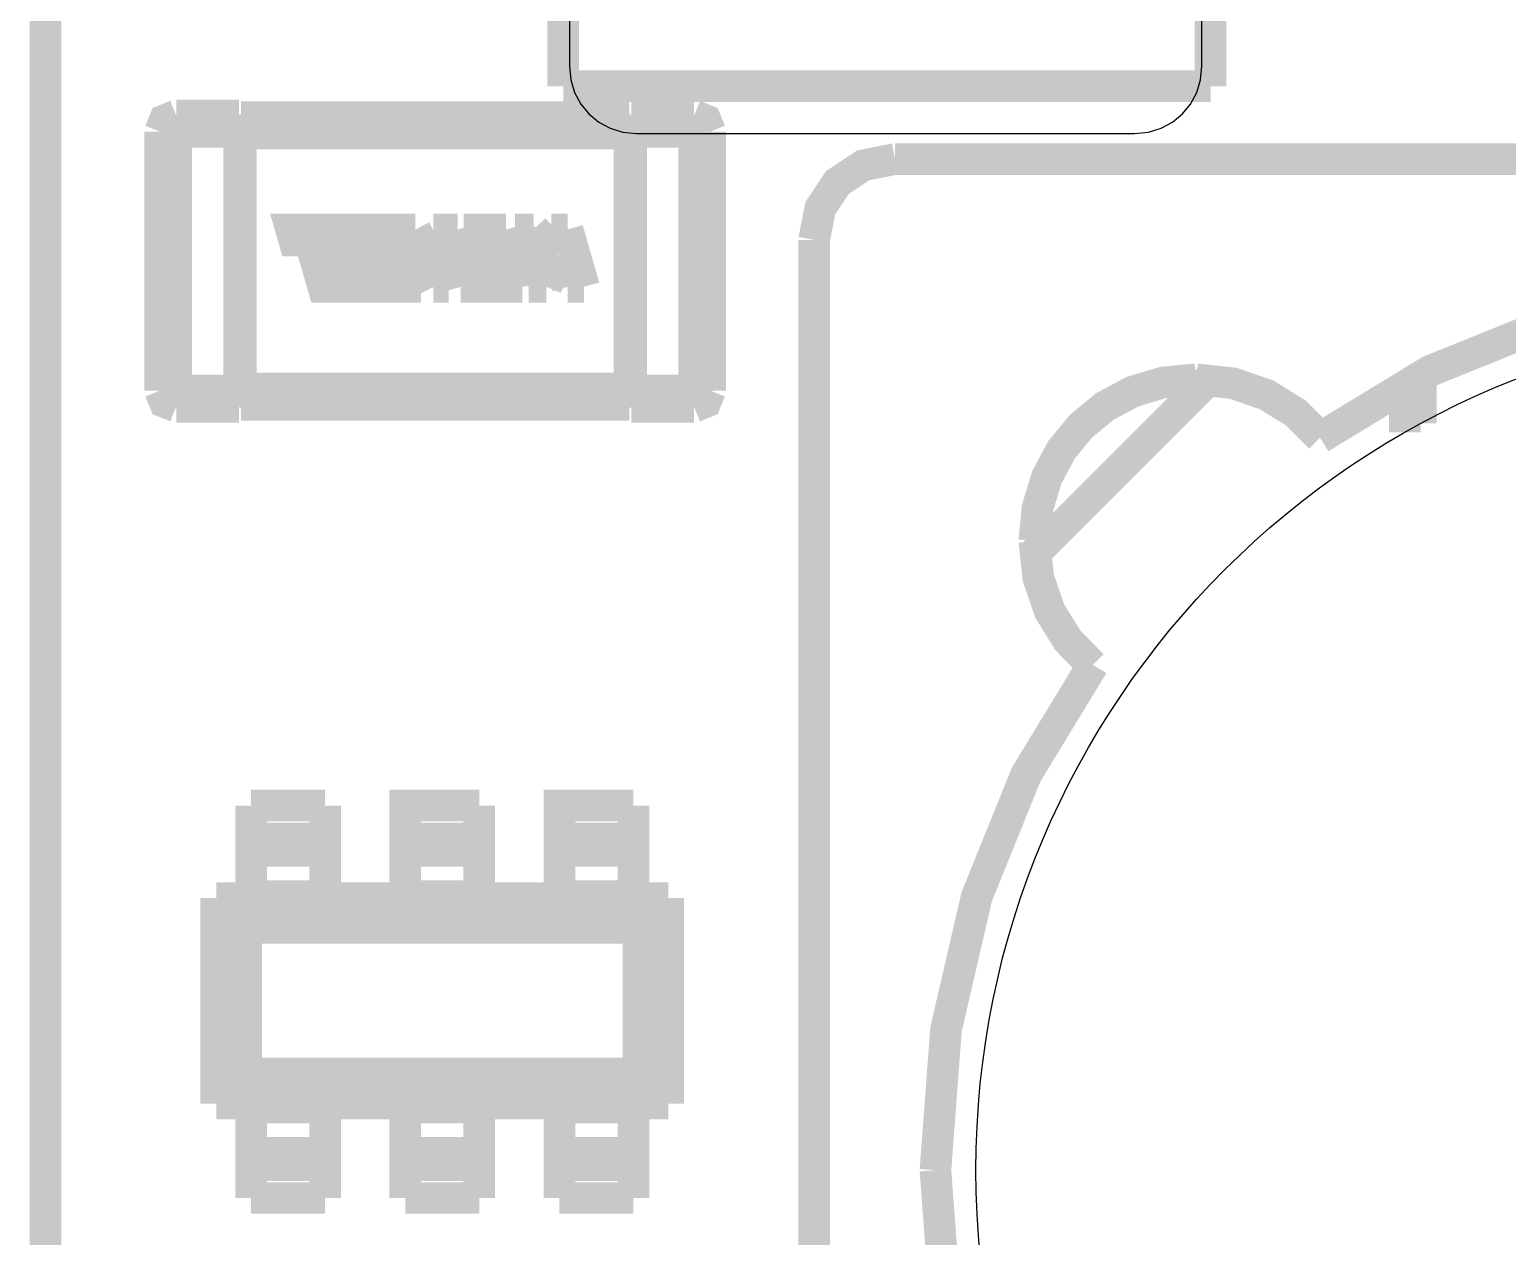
# Model space of a CAD drawing. Header units: millimetres. Extents: x 123.5 to 144.3, y 105.4 to 121.6.
# Drawn here: x 129.543 to 130.385, y 114.418 to 115.105 of the extents above; entities that cross this region are included whole.
import ezdxf

# ---------------------------------------------------------------- set-up
doc = ezdxf.new("R2010")
doc.units = ezdxf.units.MM
doc.layers.add('DESC', color=250, linetype='Continuous')

# ---------------------------------------------------------------- blocks, each defined once
blk = doc.blocks.new('isplay')
at = {"const_width": 0.012}
for points in [[(134.4662, 116.8529), (134.4662, 117.2214)], [(134.71187, 116.8529), (134.71187, 117.2214), (134.4662, 117.2214)], [(134.4662, 116.8529), (134.4662, 117.2214)], [(134.71187, 116.8529), (134.71187, 117.2214), (134.4662, 117.2214)], [(134.4662, 116.8529), (134.4662, 117.2214)], [(134.71187, 116.8529), (134.71187, 117.2214), (134.4662, 117.2214)], [(134.26967, 115.02881), (134.26967, 117.17841)], [(134.26967, 115.02881), (134.26967, 117.17841)], [(134.26967, 115.02881), (134.26967, 117.17841)], [(134.71187, 116.8529), (134.4662, 116.8529)], [(134.71187, 116.8529), (134.4662, 116.8529)], [(134.71187, 116.8529), (134.4662, 116.8529)], [(134.31932, 116.84179), (134.31495, 116.84002), (134.31318, 116.83565)], [(134.31932, 116.84179), (134.31495, 116.84002), (134.31318, 116.83565)], [(134.31932, 116.84179), (134.31495, 116.84002), (134.31318, 116.83565)], [(134.31932, 116.84179), (134.34315, 116.84179)], [(134.31932, 116.83565), (134.31932, 116.84179)], [(134.31932, 116.84179), (134.34315, 116.84179)], [(134.31932, 116.83565), (134.31932, 116.84179)], [(134.31932, 116.84179), (134.34315, 116.84179)], [(134.31932, 116.83565), (134.31932, 116.84179)], [(134.34315, 116.84179), (134.34389, 116.84108)], [(134.34315, 116.83565), (134.34315, 116.84179)], [(134.34315, 116.84179), (134.34389, 116.84108)], [(134.34315, 116.83565), (134.34315, 116.84179)], [(134.34315, 116.84179), (134.34389, 116.84108)], [(134.34315, 116.83565), (134.34315, 116.84179)], [(134.34389, 116.84151), (134.34388, 116.83841)], [(134.34389, 116.84151), (134.34388, 116.83841)], [(134.34389, 116.84151), (134.34388, 116.83841)], [(134.49203, 116.84179), (134.49129, 116.84108)], [(134.49203, 116.84179), (134.49129, 116.84108)], [(134.49203, 116.84179), (134.49129, 116.84108)], [(134.49203, 116.84179), (134.51586, 116.84179)], [(134.49203, 116.84179), (134.49203, 116.83565)], [(134.49203, 116.84179), (134.51586, 116.84179)], [(134.49203, 116.84179), (134.49203, 116.83565)], [(134.49203, 116.84179), (134.51586, 116.84179)], [(134.49203, 116.84179), (134.49203, 116.83565)], [(134.51586, 116.84179), (134.52022, 116.84002), (134.522, 116.83565)], [(134.51586, 116.84179), (134.51586, 116.83565)], [(134.51586, 116.84179), (134.52022, 116.84002), (134.522, 116.83565)], [(134.51586, 116.84179), (134.51586, 116.83565)], [(134.51586, 116.84179), (134.52022, 116.84002), (134.522, 116.83565)], [(134.51586, 116.84179), (134.51586, 116.83565)], [(134.31318, 116.73738), (134.31318, 116.83565)], [(134.31318, 116.83565), (134.31932, 116.83565)], [(134.31318, 116.73738), (134.31318, 116.83565)], [(134.31318, 116.83565), (134.31932, 116.83565)], [(134.31318, 116.73738), (134.31318, 116.83565)], [(134.31318, 116.83565), (134.31932, 116.83565)], [(134.34315, 116.83565), (134.31932, 116.83565), (134.31932, 116.73738)], [(134.34315, 116.83565), (134.31932, 116.83565), (134.31932, 116.73738)], [(134.34315, 116.83565), (134.31932, 116.83565), (134.31932, 116.73738)], [(134.34389, 116.83565), (134.34315, 116.83565)], [(134.34315, 116.73738), (134.34315, 116.83565)], [(134.34389, 116.83565), (134.34315, 116.83565)], [(134.34315, 116.73738), (134.34315, 116.83565)], [(134.34389, 116.83565), (134.34315, 116.83565)], [(134.34315, 116.73738), (134.34315, 116.83565)], [(134.34389, 116.83532), (134.34388, 116.83841)], [(134.34389, 116.83532), (134.34388, 116.83841)], [(134.34389, 116.83532), (134.34388, 116.83841)], [(134.49129, 116.84112), (134.34389, 116.84112)], [(134.49129, 116.84112), (134.34389, 116.84112)], [(134.49129, 116.84112), (134.34389, 116.84112)], [(134.34389, 116.83565), (134.34389, 116.83498)], [(134.34389, 116.83565), (134.34389, 116.83498)], [(134.34389, 116.83565), (134.34389, 116.83498)], [(134.49129, 116.84106), (134.4913, 116.83841)], [(134.49129, 116.84106), (134.4913, 116.83841)], [(134.49129, 116.84106), (134.4913, 116.83841)], [(134.49129, 116.83577), (134.4913, 116.83841)], [(134.49129, 116.83577), (134.4913, 116.83841)], [(134.49129, 116.83577), (134.4913, 116.83841)], [(134.49129, 116.83498), (134.49129, 116.83565)], [(134.49203, 116.83565), (134.49129, 116.83565)], [(134.49129, 116.83498), (134.49129, 116.83565)], [(134.49203, 116.83565), (134.49129, 116.83565)], [(134.49129, 116.83498), (134.49129, 116.83565)], [(134.49203, 116.83565), (134.49129, 116.83565)], [(134.49203, 116.83565), (134.49203, 116.73738)], [(134.51586, 116.83565), (134.49203, 116.83565)], [(134.49203, 116.73738), (134.51586, 116.73738), (134.51586, 116.83565)], [(134.49203, 116.83565), (134.49203, 116.73738)], [(134.51586, 116.83565), (134.49203, 116.83565)], [(134.49203, 116.73738), (134.51586, 116.73738), (134.51586, 116.83565)], [(134.49203, 116.83565), (134.49203, 116.73738)], [(134.51586, 116.83565), (134.49203, 116.83565)], [(134.49203, 116.73738), (134.51586, 116.73738), (134.51586, 116.83565)], [(134.51586, 116.83565), (134.522, 116.83565)], [(134.51586, 116.83565), (134.522, 116.83565)], [(134.51586, 116.83565), (134.522, 116.83565)], [(134.522, 116.83565), (134.522, 116.73738)], [(134.522, 116.83565), (134.522, 116.73738)], [(134.522, 116.83565), (134.522, 116.73738)], [(134.34389, 116.83498), (134.34389, 116.83491)], [(134.34389, 116.83498), (134.34389, 116.83491)], [(134.34389, 116.83498), (134.34389, 116.83491)], [(134.34389, 116.73812), (134.34389, 116.83491)], [(134.49129, 116.83491), (134.34389, 116.83491)], [(134.34389, 116.73812), (134.34389, 116.83491)], [(134.49129, 116.83491), (134.34389, 116.83491)], [(134.34389, 116.73812), (134.34389, 116.83491)], [(134.49129, 116.83491), (134.34389, 116.83491)], [(134.49129, 116.83491), (134.49129, 116.83498)], [(134.49129, 116.83491), (134.49129, 116.83498)], [(134.49129, 116.83491), (134.49129, 116.83498)], [(134.49129, 116.83491), (134.49129, 116.73812)], [(134.49129, 116.83491), (134.49129, 116.73812)], [(134.49129, 116.83491), (134.49129, 116.73812)], [(134.59211, 116.82526), (134.58002, 116.82289), (134.57027, 116.81639), (134.56377, 116.80664), (134.5614, 116.79455)], [(134.59211, 116.82526), (134.58002, 116.82289), (134.57027, 116.81639), (134.56377, 116.80664), (134.5614, 116.79455)], [(134.59211, 116.82526), (134.58002, 116.82289), (134.57027, 116.81639), (134.56377, 116.80664), (134.5614, 116.79455)], [(135.29841, 116.82526), (134.59211, 116.82526)], [(135.29841, 116.82526), (134.59211, 116.82526)], [(135.29841, 116.82526), (134.59211, 116.82526)], [(134.38471, 116.79033), (134.38586, 116.78631), (134.3952, 116.78631), (134.39674, 116.78089), (134.38649, 116.78089), (134.38767, 116.77675), (134.40412, 116.77675), (134.39786, 116.79853), (134.36291, 116.79853), (134.36412, 116.79432), (134.37007, 116.79432), (134.37512, 116.77675), (134.38133, 116.77675), (134.37627, 116.79432), (134.38289, 116.79435), (134.39287, 116.79438), (134.39405, 116.79033), (134.38471, 116.79033)], [(134.38471, 116.79033), (134.38586, 116.78631), (134.3952, 116.78631), (134.39674, 116.78089), (134.38649, 116.78089), (134.38767, 116.77675), (134.40412, 116.77675), (134.39786, 116.79853), (134.36291, 116.79853), (134.36412, 116.79432), (134.37007, 116.79432), (134.37512, 116.77675), (134.38133, 116.77675), (134.37627, 116.79432), (134.38289, 116.79435), (134.39287, 116.79438), (134.39405, 116.79033), (134.38471, 116.79033)], [(134.38471, 116.79033), (134.38586, 116.78631), (134.3952, 116.78631), (134.39674, 116.78089), (134.38649, 116.78089), (134.38767, 116.77675), (134.40412, 116.77675), (134.39786, 116.79853), (134.36291, 116.79853), (134.36412, 116.79432), (134.37007, 116.79432), (134.37512, 116.77675), (134.38133, 116.77675), (134.37627, 116.79432), (134.38289, 116.79435), (134.39287, 116.79438), (134.39405, 116.79033), (134.38471, 116.79033)], [(134.40048, 116.79853), (134.40674, 116.77675)], [(134.41004, 116.79853), (134.40048, 116.79853)], [(134.40048, 116.79853), (134.40674, 116.77675)], [(134.41004, 116.79853), (134.40048, 116.79853)], [(134.40048, 116.79853), (134.40674, 116.77675)], [(134.41004, 116.79853), (134.40048, 116.79853)], [(134.41795, 116.78297), (134.41004, 116.79853)], [(134.41795, 116.78297), (134.41004, 116.79853)], [(134.41795, 116.78297), (134.41004, 116.79853)], [(134.41691, 116.79853), (134.41795, 116.78297)], [(134.42619, 116.79853), (134.41691, 116.79853)], [(134.41691, 116.79853), (134.41795, 116.78297)], [(134.42619, 116.79853), (134.41691, 116.79853)], [(134.41691, 116.79853), (134.41795, 116.78297)], [(134.42619, 116.79853), (134.41691, 116.79853)], [(134.43126, 116.78089), (134.42619, 116.79853)], [(134.43126, 116.78089), (134.42619, 116.79853)], [(134.43126, 116.78089), (134.42619, 116.79853)], [(134.42836, 116.79853), (134.42954, 116.79438)], [(134.44445, 116.79853), (134.42836, 116.79853)], [(134.42836, 116.79853), (134.42954, 116.79438)], [(134.44445, 116.79853), (134.42836, 116.79853)], [(134.42836, 116.79853), (134.42954, 116.79438)], [(134.44445, 116.79853), (134.42836, 116.79853)], [(134.45071, 116.77675), (134.44445, 116.79853)], [(134.45071, 116.77675), (134.44445, 116.79853)], [(134.45071, 116.77675), (134.44445, 116.79853)], [(134.44788, 116.79853), (134.45804, 116.78857)], [(134.45504, 116.79853), (134.44788, 116.79853)], [(134.44788, 116.79853), (134.45804, 116.78857)], [(134.45504, 116.79853), (134.44788, 116.79853)], [(134.44788, 116.79853), (134.45804, 116.78857)], [(134.45504, 116.79853), (134.44788, 116.79853)], [(134.4643, 116.78924), (134.45504, 116.79853)], [(134.4643, 116.78924), (134.45504, 116.79853)], [(134.4643, 116.78924), (134.45504, 116.79853)], [(134.46164, 116.79853), (134.4643, 116.78924)], [(134.46783, 116.79853), (134.46164, 116.79853)], [(134.46164, 116.79853), (134.4643, 116.78924)], [(134.46783, 116.79853), (134.46164, 116.79853)], [(134.46164, 116.79853), (134.4643, 116.78924)], [(134.46783, 116.79853), (134.46164, 116.79853)], [(134.47409, 116.77675), (134.46783, 116.79853)], [(134.47409, 116.77675), (134.46783, 116.79853)], [(134.47409, 116.77675), (134.46783, 116.79853)], [(134.40668, 116.79623), (134.41696, 116.77675)], [(134.41227, 116.77675), (134.40668, 116.79623)], [(134.40668, 116.79623), (134.41696, 116.77675)], [(134.41227, 116.77675), (134.40668, 116.79623)], [(134.40668, 116.79623), (134.41696, 116.77675)], [(134.41227, 116.77675), (134.40668, 116.79623)], [(134.42168, 116.79614), (134.42725, 116.77675)], [(134.42277, 116.77675), (134.42168, 116.79614)], [(134.42168, 116.79614), (134.42725, 116.77675)], [(134.42277, 116.77675), (134.42168, 116.79614)], [(134.42168, 116.79614), (134.42725, 116.77675)], [(134.42277, 116.77675), (134.42168, 116.79614)], [(134.42954, 116.79438), (134.43946, 116.79438)], [(134.42954, 116.79438), (134.43946, 116.79438)], [(134.42954, 116.79438), (134.43946, 116.79438)], [(134.43946, 116.79438), (134.44064, 116.79033)], [(134.43946, 116.79438), (134.44064, 116.79033)], [(134.43946, 116.79438), (134.44064, 116.79033)], [(134.5614, 116.79455), (134.5614, 116.08825)], [(134.5614, 116.79455), (134.5614, 116.08825)], [(134.5614, 116.79455), (134.5614, 116.08825)], [(134.43129, 116.79033), (134.43244, 116.78631)], [(134.44064, 116.79033), (134.43129, 116.79033)], [(134.43129, 116.79033), (134.43244, 116.78631)], [(134.44064, 116.79033), (134.43129, 116.79033)], [(134.43129, 116.79033), (134.43244, 116.78631)], [(134.44064, 116.79033), (134.43129, 116.79033)], [(134.43244, 116.78631), (134.44178, 116.78631)], [(134.43244, 116.78631), (134.44178, 116.78631)], [(134.43244, 116.78631), (134.44178, 116.78631)], [(134.44178, 116.78631), (134.44333, 116.78089)], [(134.44178, 116.78631), (134.44333, 116.78089)], [(134.44178, 116.78631), (134.44333, 116.78089)], [(134.45804, 116.78857), (134.45313, 116.77675)], [(134.45804, 116.78857), (134.45313, 116.77675)], [(134.45804, 116.78857), (134.45313, 116.77675)], [(134.45976, 116.77675), (134.46451, 116.78857)], [(134.45976, 116.77675), (134.46451, 116.78857)], [(134.45976, 116.77675), (134.46451, 116.78857)], [(134.46451, 116.78857), (134.46789, 116.77675)], [(134.46451, 116.78857), (134.46789, 116.77675)], [(134.46451, 116.78857), (134.46789, 116.77675)], [(134.44333, 116.78089), (134.43126, 116.78089)], [(134.44333, 116.78089), (134.43126, 116.78089)], [(134.44333, 116.78089), (134.43126, 116.78089)], [(134.40674, 116.77675), (134.41227, 116.77675)], [(134.40674, 116.77675), (134.41227, 116.77675)], [(134.40674, 116.77675), (134.41227, 116.77675)], [(134.41696, 116.77675), (134.42277, 116.77675)], [(134.41696, 116.77675), (134.42277, 116.77675)], [(134.41696, 116.77675), (134.42277, 116.77675)], [(134.42725, 116.77675), (134.45071, 116.77675)], [(134.42725, 116.77675), (134.45071, 116.77675)], [(134.42725, 116.77675), (134.45071, 116.77675)], [(134.45313, 116.77675), (134.45976, 116.77675)], [(134.45313, 116.77675), (134.45976, 116.77675)], [(134.45313, 116.77675), (134.45976, 116.77675)], [(134.46789, 116.77675), (134.47409, 116.77675)], [(134.46789, 116.77675), (134.47409, 116.77675)], [(134.46789, 116.77675), (134.47409, 116.77675)], [(134.94526, 116.7792), (134.89178, 116.77519), (134.84144, 116.76354), (134.79506, 116.74478), (134.75344, 116.71946)], [(134.94526, 116.7792), (134.89178, 116.77519), (134.84144, 116.76354), (134.79506, 116.74478), (134.75344, 116.71946)], [(134.94526, 116.7792), (134.89178, 116.77519), (134.84144, 116.76354), (134.79506, 116.74478), (134.75344, 116.71946)], [(134.7064, 116.74168), (134.69384, 116.74046), (134.68223, 116.73694), (134.67179, 116.73136), (134.66274, 116.72392), (134.65531, 116.71488), (134.64972, 116.70443), (134.6462, 116.69282), (134.64498, 116.68026)], [(134.7064, 116.74168), (134.69384, 116.74046), (134.68223, 116.73694), (134.67179, 116.73136), (134.66274, 116.72392), (134.65531, 116.71488), (134.64972, 116.70443), (134.6462, 116.69282), (134.64498, 116.68026)], [(134.7064, 116.74168), (134.69384, 116.74046), (134.68223, 116.73694), (134.67179, 116.73136), (134.66274, 116.72392), (134.65531, 116.71488), (134.64972, 116.70443), (134.6462, 116.69282), (134.64498, 116.68026)], [(134.71103, 116.7415), (134.64516, 116.67563)], [(134.71103, 116.7415), (134.64516, 116.67563)], [(134.71103, 116.7415), (134.64516, 116.67563)], [(134.7064, 116.74168), (134.72035, 116.74016), (134.73308, 116.73578), (134.74427, 116.72883), (134.75358, 116.71957)], [(134.7064, 116.74168), (134.72035, 116.74016), (134.73308, 116.73578), (134.74427, 116.72883), (134.75358, 116.71957)], [(134.7064, 116.74168), (134.72035, 116.74016), (134.73308, 116.73578), (134.74427, 116.72883), (134.75358, 116.71957)], [(134.79171, 116.74229), (134.79171, 116.72494)], [(134.79171, 116.74229), (134.79171, 116.72494)], [(134.79171, 116.74229), (134.79171, 116.72494)], [(134.31932, 116.73124), (134.31495, 116.73302), (134.31318, 116.73738)], [(134.31932, 116.73738), (134.31318, 116.73738)], [(134.31932, 116.73124), (134.31495, 116.73302), (134.31318, 116.73738)], [(134.31932, 116.73738), (134.31318, 116.73738)], [(134.31932, 116.73124), (134.31495, 116.73302), (134.31318, 116.73738)], [(134.31932, 116.73738), (134.31318, 116.73738)], [(134.31932, 116.73738), (134.34315, 116.73738)], [(134.31932, 116.73124), (134.31932, 116.73738)], [(134.31932, 116.73738), (134.34315, 116.73738)], [(134.31932, 116.73124), (134.31932, 116.73738)], [(134.31932, 116.73738), (134.34315, 116.73738)], [(134.31932, 116.73124), (134.31932, 116.73738)], [(134.34389, 116.73738), (134.34315, 116.73738)], [(134.34315, 116.73124), (134.34315, 116.73738)], [(134.34389, 116.73738), (134.34315, 116.73738)], [(134.34315, 116.73124), (134.34315, 116.73738)], [(134.34389, 116.73738), (134.34315, 116.73738)], [(134.34315, 116.73124), (134.34315, 116.73738)], [(134.34389, 116.73727), (134.34387, 116.73462)], [(134.34389, 116.73727), (134.34387, 116.73462)], [(134.34389, 116.73727), (134.34387, 116.73462)], [(134.34389, 116.73812), (134.34389, 116.73806)], [(134.34389, 116.73812), (134.49129, 116.73812)], [(134.34389, 116.73812), (134.34389, 116.73806)], [(134.34389, 116.73812), (134.49129, 116.73812)], [(134.34389, 116.73812), (134.34389, 116.73806)], [(134.34389, 116.73812), (134.49129, 116.73812)], [(134.34389, 116.73806), (134.34389, 116.73738)], [(134.34389, 116.73806), (134.34389, 116.73738)], [(134.34389, 116.73806), (134.34389, 116.73738)], [(134.49129, 116.73806), (134.49129, 116.73812)], [(134.49129, 116.73806), (134.49129, 116.73812)], [(134.49129, 116.73806), (134.49129, 116.73812)], [(134.49129, 116.73738), (134.49129, 116.73806)], [(134.49129, 116.73738), (134.49129, 116.73806)], [(134.49129, 116.73738), (134.49129, 116.73806)], [(134.49129, 116.73772), (134.49129, 116.73462)], [(134.49129, 116.73772), (134.49129, 116.73462)], [(134.49129, 116.73772), (134.49129, 116.73462)], [(134.49203, 116.73738), (134.49129, 116.73738)], [(134.49203, 116.73738), (134.49129, 116.73738)], [(134.49203, 116.73738), (134.49129, 116.73738)], [(134.49203, 116.73738), (134.49203, 116.73124)], [(134.49203, 116.73738), (134.49203, 116.73124)], [(134.49203, 116.73738), (134.49203, 116.73124)], [(134.51586, 116.73124), (134.52022, 116.73302), (134.522, 116.73738)], [(134.51586, 116.73738), (134.51586, 116.73124)], [(134.522, 116.73738), (134.51586, 116.73738)], [(134.51586, 116.73124), (134.52022, 116.73302), (134.522, 116.73738)], [(134.51586, 116.73738), (134.51586, 116.73124)], [(134.522, 116.73738), (134.51586, 116.73738)], [(134.51586, 116.73124), (134.52022, 116.73302), (134.522, 116.73738)], [(134.51586, 116.73738), (134.51586, 116.73124)], [(134.522, 116.73738), (134.51586, 116.73738)], [(134.78557, 116.73907), (134.78557, 116.72153)], [(134.78557, 116.73907), (134.78557, 116.72153)], [(134.78557, 116.73907), (134.78557, 116.72153)], [(134.34315, 116.73124), (134.31932, 116.73124)], [(134.34315, 116.73124), (134.31932, 116.73124)], [(134.34315, 116.73124), (134.31932, 116.73124)], [(134.34315, 116.73124), (134.34389, 116.73195)], [(134.34315, 116.73124), (134.34389, 116.73195)], [(134.34315, 116.73124), (134.34389, 116.73195)], [(134.34389, 116.73197), (134.34387, 116.73462)], [(134.34389, 116.73197), (134.34387, 116.73462)], [(134.34389, 116.73197), (134.34387, 116.73462)], [(134.49129, 116.73192), (134.34389, 116.73192)], [(134.49129, 116.73192), (134.34389, 116.73192)], [(134.49129, 116.73192), (134.34389, 116.73192)], [(134.49129, 116.73152), (134.49129, 116.73462)], [(134.49129, 116.73152), (134.49129, 116.73462)], [(134.49129, 116.73152), (134.49129, 116.73462)], [(134.49203, 116.73124), (134.49129, 116.73195)], [(134.49203, 116.73124), (134.49129, 116.73195)], [(134.49203, 116.73124), (134.49129, 116.73195)], [(134.51586, 116.73124), (134.49203, 116.73124)], [(134.51586, 116.73124), (134.49203, 116.73124)], [(134.51586, 116.73124), (134.49203, 116.73124)], [(134.66709, 116.63308), (134.65783, 116.64239), (134.65088, 116.65358), (134.6465, 116.66631), (134.64498, 116.68026)], [(134.66709, 116.63308), (134.65783, 116.64239), (134.65088, 116.65358), (134.6465, 116.66631), (134.64498, 116.68026)], [(134.66709, 116.63308), (134.65783, 116.64239), (134.65088, 116.65358), (134.6465, 116.66631), (134.64498, 116.68026)], [(134.6672, 116.63322), (134.64188, 116.5916), (134.62312, 116.54522), (134.61147, 116.49488), (134.60746, 116.4414)], [(134.6672, 116.63322), (134.64188, 116.5916), (134.62312, 116.54522), (134.61147, 116.49488), (134.60746, 116.4414)], [(134.6672, 116.63322), (134.64188, 116.5916), (134.62312, 116.54522), (134.61147, 116.49488), (134.60746, 116.4414)], [(134.37583, 116.57984), (134.34775, 116.57984)], [(134.34775, 116.57984), (134.34775, 116.56736)], [(134.37583, 116.57984), (134.34775, 116.57984)], [(134.34775, 116.57984), (134.34775, 116.56736)], [(134.37583, 116.57984), (134.34775, 116.57984)], [(134.34775, 116.57984), (134.34775, 116.56736)], [(134.37583, 116.57984), (134.37583, 116.56736)], [(134.37583, 116.57984), (134.37583, 116.56736)], [(134.37583, 116.57984), (134.37583, 116.56736)], [(134.43433, 116.57984), (134.40625, 116.57984), (134.40625, 116.56736)], [(134.43433, 116.57984), (134.40625, 116.57984), (134.40625, 116.56736)], [(134.43433, 116.57984), (134.40625, 116.57984), (134.40625, 116.56736)], [(134.43433, 116.57984), (134.43433, 116.56736)], [(134.43433, 116.57984), (134.43433, 116.56736)], [(134.43433, 116.57984), (134.43433, 116.56736)], [(134.49283, 116.57984), (134.46475, 116.57984), (134.46475, 116.56736)], [(134.49283, 116.57984), (134.46475, 116.57984), (134.46475, 116.56736)], [(134.49283, 116.57984), (134.46475, 116.57984), (134.46475, 116.56736)], [(134.49283, 116.57984), (134.49283, 116.56736)], [(134.49283, 116.57984), (134.49283, 116.56736)], [(134.49283, 116.57984), (134.49283, 116.56736)], [(134.34775, 116.56736), (134.34775, 116.56268)], [(134.37583, 116.56736), (134.34775, 116.56736)], [(134.34775, 116.56736), (134.34775, 116.56268)], [(134.37583, 116.56736), (134.34775, 116.56736)], [(134.34775, 116.56736), (134.34775, 116.56268)], [(134.37583, 116.56736), (134.34775, 116.56736)], [(134.37583, 116.56736), (134.37583, 116.56268)], [(134.37583, 116.56736), (134.37583, 116.56268)], [(134.37583, 116.56736), (134.37583, 116.56268)], [(134.40625, 116.56736), (134.40625, 116.56268)], [(134.43433, 116.56736), (134.40625, 116.56736)], [(134.40625, 116.56736), (134.40625, 116.56268)], [(134.43433, 116.56736), (134.40625, 116.56736)], [(134.40625, 116.56736), (134.40625, 116.56268)], [(134.43433, 116.56736), (134.40625, 116.56736)], [(134.43433, 116.56736), (134.43433, 116.56268)], [(134.43433, 116.56736), (134.43433, 116.56268)], [(134.43433, 116.56736), (134.43433, 116.56268)], [(134.46475, 116.56736), (134.46475, 116.56268)], [(134.49283, 116.56736), (134.46475, 116.56736)], [(134.46475, 116.56736), (134.46475, 116.56268)], [(134.49283, 116.56736), (134.46475, 116.56736)], [(134.46475, 116.56736), (134.46475, 116.56268)], [(134.49283, 116.56736), (134.46475, 116.56736)], [(134.49283, 116.56736), (134.49283, 116.56268)], [(134.49283, 116.56736), (134.49283, 116.56268)], [(134.49283, 116.56736), (134.49283, 116.56268)], [(134.34775, 116.56268), (134.37583, 116.56268), (134.37583, 116.54552)], [(134.34775, 116.56268), (134.34775, 116.54552)], [(134.34775, 116.56268), (134.37583, 116.56268), (134.37583, 116.54552)], [(134.34775, 116.56268), (134.34775, 116.54552)], [(134.34775, 116.56268), (134.37583, 116.56268), (134.37583, 116.54552)], [(134.34775, 116.56268), (134.34775, 116.54552)], [(134.40625, 116.56268), (134.43433, 116.56268)], [(134.40625, 116.56268), (134.40625, 116.54552)], [(134.40625, 116.56268), (134.43433, 116.56268)], [(134.40625, 116.56268), (134.40625, 116.54552)], [(134.40625, 116.56268), (134.43433, 116.56268)], [(134.40625, 116.56268), (134.40625, 116.54552)], [(134.43433, 116.56268), (134.43433, 116.54552)], [(134.43433, 116.56268), (134.43433, 116.54552)], [(134.43433, 116.56268), (134.43433, 116.54552)], [(134.46475, 116.56268), (134.49283, 116.56268)], [(134.46475, 116.56268), (134.46475, 116.54552)], [(134.46475, 116.56268), (134.49283, 116.56268)], [(134.46475, 116.56268), (134.46475, 116.54552)], [(134.46475, 116.56268), (134.49283, 116.56268)], [(134.46475, 116.56268), (134.46475, 116.54552)], [(134.49283, 116.56268), (134.49283, 116.54552)], [(134.49283, 116.56268), (134.49283, 116.54552)], [(134.49283, 116.56268), (134.49283, 116.54552)], [(134.33449, 116.54474), (134.34775, 116.54474)], [(134.34585, 116.53338), (134.33449, 116.54474)], [(134.33449, 116.46674), (134.33449, 116.54474)], [(134.33449, 116.54474), (134.34775, 116.54474)], [(134.34585, 116.53338), (134.33449, 116.54474)], [(134.33449, 116.46674), (134.33449, 116.54474)], [(134.33449, 116.54474), (134.34775, 116.54474)], [(134.34585, 116.53338), (134.33449, 116.54474)], [(134.33449, 116.46674), (134.33449, 116.54474)], [(134.34775, 116.54552), (134.34775, 116.54417)], [(134.37583, 116.54552), (134.34775, 116.54552)], [(134.34775, 116.54552), (134.34775, 116.54417)], [(134.37583, 116.54552), (134.34775, 116.54552)], [(134.34775, 116.54552), (134.34775, 116.54417)], [(134.37583, 116.54552), (134.34775, 116.54552)], [(134.34775, 116.54417), (134.37583, 116.54417)], [(134.34775, 116.54417), (134.37583, 116.54417)], [(134.34775, 116.54417), (134.37583, 116.54417)], [(134.37583, 116.54552), (134.37583, 116.54417)], [(134.37583, 116.54552), (134.37583, 116.54417)], [(134.37583, 116.54552), (134.37583, 116.54417)], [(134.37583, 116.54474), (134.40625, 116.54474)], [(134.37583, 116.54474), (134.40625, 116.54474)], [(134.37583, 116.54474), (134.40625, 116.54474)], [(134.40625, 116.54552), (134.40625, 116.54417)], [(134.43433, 116.54552), (134.40625, 116.54552)], [(134.40625, 116.54552), (134.40625, 116.54417)], [(134.43433, 116.54552), (134.40625, 116.54552)], [(134.40625, 116.54552), (134.40625, 116.54417)], [(134.43433, 116.54552), (134.40625, 116.54552)], [(134.40625, 116.54417), (134.43433, 116.54417)], [(134.40625, 116.54417), (134.43433, 116.54417)], [(134.40625, 116.54417), (134.43433, 116.54417)], [(134.43433, 116.54552), (134.43433, 116.54417)], [(134.43433, 116.54552), (134.43433, 116.54417)], [(134.43433, 116.54552), (134.43433, 116.54417)], [(134.43433, 116.54474), (134.46475, 116.54474)], [(134.43433, 116.54474), (134.46475, 116.54474)], [(134.43433, 116.54474), (134.46475, 116.54474)], [(134.46475, 116.54552), (134.46475, 116.54417)], [(134.49283, 116.54552), (134.46475, 116.54552)], [(134.46475, 116.54552), (134.46475, 116.54417)], [(134.49283, 116.54552), (134.46475, 116.54552)], [(134.46475, 116.54552), (134.46475, 116.54417)], [(134.49283, 116.54552), (134.46475, 116.54552)], [(134.46475, 116.54417), (134.49283, 116.54417)], [(134.46475, 116.54417), (134.49283, 116.54417)], [(134.46475, 116.54417), (134.49283, 116.54417)], [(134.49283, 116.54552), (134.49283, 116.54417)], [(134.49283, 116.54552), (134.49283, 116.54417)], [(134.49283, 116.54552), (134.49283, 116.54417)], [(134.49283, 116.54474), (134.50609, 116.54474)], [(134.49283, 116.54474), (134.50609, 116.54474)], [(134.49283, 116.54474), (134.50609, 116.54474)], [(134.50609, 116.54474), (134.49474, 116.53338)], [(134.50609, 116.54474), (134.49474, 116.53338)], [(134.50609, 116.54474), (134.49474, 116.53338)], [(134.50609, 116.54474), (134.50609, 116.46674)], [(134.50609, 116.54474), (134.50609, 116.46674)], [(134.50609, 116.54474), (134.50609, 116.46674)], [(134.34585, 116.53338), (134.34585, 116.4781), (134.49474, 116.4781), (134.49474, 116.53338)], [(134.34585, 116.53338), (134.49474, 116.53338)], [(134.34585, 116.53338), (134.34585, 116.4781), (134.49474, 116.4781), (134.49474, 116.53338)], [(134.34585, 116.53338), (134.49474, 116.53338)], [(134.34585, 116.53338), (134.34585, 116.4781), (134.49474, 116.4781), (134.49474, 116.53338)], [(134.34585, 116.53338), (134.49474, 116.53338)], [(134.33449, 116.46674), (134.34585, 116.4781)], [(134.33449, 116.46674), (134.34585, 116.4781)], [(134.33449, 116.46674), (134.34585, 116.4781)], [(134.49474, 116.4781), (134.50609, 116.46674)], [(134.49474, 116.4781), (134.50609, 116.46674)], [(134.49474, 116.4781), (134.50609, 116.46674)], [(134.34775, 116.46674), (134.33449, 116.46674)], [(134.34775, 116.46674), (134.33449, 116.46674)], [(134.34775, 116.46674), (134.33449, 116.46674)], [(134.37583, 116.46731), (134.34775, 116.46731)], [(134.34775, 116.46518), (134.34775, 116.46731)], [(134.37583, 116.46731), (134.34775, 116.46731)], [(134.34775, 116.46518), (134.34775, 116.46731)], [(134.37583, 116.46731), (134.34775, 116.46731)], [(134.34775, 116.46518), (134.34775, 116.46731)], [(134.37583, 116.46518), (134.37583, 116.46731)], [(134.37583, 116.46518), (134.37583, 116.46731)], [(134.37583, 116.46518), (134.37583, 116.46731)], [(134.40625, 116.46674), (134.37583, 116.46674)], [(134.40625, 116.46674), (134.37583, 116.46674)], [(134.40625, 116.46674), (134.37583, 116.46674)], [(134.43433, 116.46731), (134.40625, 116.46731)], [(134.40625, 116.46518), (134.40625, 116.46731)], [(134.43433, 116.46731), (134.40625, 116.46731)], [(134.40625, 116.46518), (134.40625, 116.46731)], [(134.43433, 116.46731), (134.40625, 116.46731)], [(134.40625, 116.46518), (134.40625, 116.46731)], [(134.43433, 116.46518), (134.43433, 116.46731)], [(134.43433, 116.46518), (134.43433, 116.46731)], [(134.43433, 116.46518), (134.43433, 116.46731)], [(134.46475, 116.46674), (134.43433, 116.46674)], [(134.46475, 116.46674), (134.43433, 116.46674)], [(134.46475, 116.46674), (134.43433, 116.46674)], [(134.49283, 116.46731), (134.46475, 116.46731)], [(134.46475, 116.46518), (134.46475, 116.46731)], [(134.49283, 116.46731), (134.46475, 116.46731)], [(134.46475, 116.46518), (134.46475, 116.46731)], [(134.49283, 116.46731), (134.46475, 116.46731)], [(134.46475, 116.46518), (134.46475, 116.46731)], [(134.49283, 116.46518), (134.49283, 116.46731)], [(134.49283, 116.46518), (134.49283, 116.46731)], [(134.49283, 116.46518), (134.49283, 116.46731)], [(134.50609, 116.46674), (134.49283, 116.46674)], [(134.50609, 116.46674), (134.49283, 116.46674)], [(134.50609, 116.46674), (134.49283, 116.46674)], [(134.37583, 116.44802), (134.34775, 116.44802), (134.34775, 116.46518)], [(134.34775, 116.46518), (134.37583, 116.46518)], [(134.37583, 116.44802), (134.34775, 116.44802), (134.34775, 116.46518)], [(134.34775, 116.46518), (134.37583, 116.46518)], [(134.37583, 116.44802), (134.34775, 116.44802), (134.34775, 116.46518)], [(134.34775, 116.46518), (134.37583, 116.46518)], [(134.37583, 116.44802), (134.37583, 116.46518)], [(134.37583, 116.44802), (134.37583, 116.46518)], [(134.37583, 116.44802), (134.37583, 116.46518)], [(134.43433, 116.44802), (134.40625, 116.44802), (134.40625, 116.46518)], [(134.40625, 116.46518), (134.43433, 116.46518)], [(134.43433, 116.44802), (134.40625, 116.44802), (134.40625, 116.46518)], [(134.40625, 116.46518), (134.43433, 116.46518)], [(134.43433, 116.44802), (134.40625, 116.44802), (134.40625, 116.46518)], [(134.40625, 116.46518), (134.43433, 116.46518)], [(134.43433, 116.44802), (134.43433, 116.46518)], [(134.43433, 116.44802), (134.43433, 116.46518)], [(134.43433, 116.44802), (134.43433, 116.46518)], [(134.49283, 116.44802), (134.46475, 116.44802), (134.46475, 116.46518)], [(134.46475, 116.46518), (134.49283, 116.46518)], [(134.49283, 116.44802), (134.46475, 116.44802), (134.46475, 116.46518)], [(134.46475, 116.46518), (134.49283, 116.46518)], [(134.49283, 116.44802), (134.46475, 116.44802), (134.46475, 116.46518)], [(134.46475, 116.46518), (134.49283, 116.46518)], [(134.49283, 116.44802), (134.49283, 116.46518)], [(134.49283, 116.44802), (134.49283, 116.46518)], [(134.49283, 116.44802), (134.49283, 116.46518)], [(134.34775, 116.44334), (134.34775, 116.44802)], [(134.34775, 116.44334), (134.34775, 116.44802)], [(134.34775, 116.44334), (134.34775, 116.44802)], [(134.34775, 116.43086), (134.34775, 116.44334)], [(134.34775, 116.44334), (134.37583, 116.44334)], [(134.34775, 116.43086), (134.34775, 116.44334)], [(134.34775, 116.44334), (134.37583, 116.44334)], [(134.34775, 116.43086), (134.34775, 116.44334)], [(134.34775, 116.44334), (134.37583, 116.44334)], [(134.37583, 116.44334), (134.37583, 116.44802)], [(134.37583, 116.44334), (134.37583, 116.44802)], [(134.37583, 116.44334), (134.37583, 116.44802)], [(134.37583, 116.43086), (134.37583, 116.44334)], [(134.37583, 116.43086), (134.37583, 116.44334)], [(134.37583, 116.43086), (134.37583, 116.44334)], [(134.40625, 116.44334), (134.40625, 116.44802)], [(134.40625, 116.44334), (134.40625, 116.44802)], [(134.40625, 116.44334), (134.40625, 116.44802)], [(134.40625, 116.43086), (134.40625, 116.44334)], [(134.40625, 116.44334), (134.43433, 116.44334)], [(134.40625, 116.43086), (134.40625, 116.44334)], [(134.40625, 116.44334), (134.43433, 116.44334)], [(134.40625, 116.43086), (134.40625, 116.44334)], [(134.40625, 116.44334), (134.43433, 116.44334)], [(134.43433, 116.44334), (134.43433, 116.44802)], [(134.43433, 116.44334), (134.43433, 116.44802)], [(134.43433, 116.44334), (134.43433, 116.44802)], [(134.43433, 116.43086), (134.43433, 116.44334)], [(134.43433, 116.43086), (134.43433, 116.44334)], [(134.43433, 116.43086), (134.43433, 116.44334)], [(134.46475, 116.44334), (134.46475, 116.44802)], [(134.46475, 116.44334), (134.46475, 116.44802)], [(134.46475, 116.44334), (134.46475, 116.44802)], [(134.46475, 116.43086), (134.46475, 116.44334)], [(134.46475, 116.44334), (134.49283, 116.44334)], [(134.46475, 116.43086), (134.46475, 116.44334)], [(134.46475, 116.44334), (134.49283, 116.44334)], [(134.46475, 116.43086), (134.46475, 116.44334)], [(134.46475, 116.44334), (134.49283, 116.44334)], [(134.49283, 116.44334), (134.49283, 116.44802)], [(134.49283, 116.44334), (134.49283, 116.44802)], [(134.49283, 116.44334), (134.49283, 116.44802)], [(134.49283, 116.43086), (134.49283, 116.44334)], [(134.49283, 116.43086), (134.49283, 116.44334)], [(134.49283, 116.43086), (134.49283, 116.44334)], [(134.6672, 116.24959), (134.64188, 116.29121), (134.62312, 116.33759), (134.61147, 116.38792), (134.60746, 116.4414)], [(134.6672, 116.24959), (134.64188, 116.29121), (134.62312, 116.33759), (134.61147, 116.38792), (134.60746, 116.4414)], [(134.6672, 116.24959), (134.64188, 116.29121), (134.62312, 116.33759), (134.61147, 116.38792), (134.60746, 116.4414)], [(134.34775, 116.43086), (134.37583, 116.43086)], [(134.34775, 116.43086), (134.37583, 116.43086)], [(134.34775, 116.43086), (134.37583, 116.43086)], [(134.40625, 116.43086), (134.43433, 116.43086)], [(134.40625, 116.43086), (134.43433, 116.43086)], [(134.40625, 116.43086), (134.43433, 116.43086)], [(134.46475, 116.43086), (134.49283, 116.43086)], [(134.46475, 116.43086), (134.49283, 116.43086)], [(134.46475, 116.43086), (134.49283, 116.43086)]]:
    blk.add_lwpolyline(points, dxfattribs=at)
blk.add_lwpolyline([(134.46856, 117.18451), (134.46856, 116.86051), (134.46907, 116.85529), (134.47053, 116.85047), (134.47285, 116.84613), (134.47593, 116.84238), (134.47969, 116.83929), (134.48403, 116.83697), (134.48885, 116.83551), (134.49406, 116.83501), (134.68306, 116.83501), (134.68828, 116.83551), (134.6931, 116.83697), (134.69744, 116.83929), (134.70119, 116.84238), (134.70428, 116.84613), (134.7066, 116.85047), (134.70806, 116.85529), (134.70856, 116.86051), (134.70856, 116.86051), (134.70856, 117.18451)])
blk.add_circle((134.94526, 116.4414), 0.32244)
blk.add_circle((134.94526, 116.4414), 0.32244)
blk.add_circle((134.94526, 116.4414), 0.32244)

msp = doc.modelspace()

# ---------------------------------------------------------------- block references
at = {"layer": 'DESC', "xscale": 1.5, "yscale": 1.5, "zscale": 1.5}
msp.add_blockref('isplay', (-71.852, -60.20687), dxfattribs=at)

doc.saveas('drawing.dxf')
